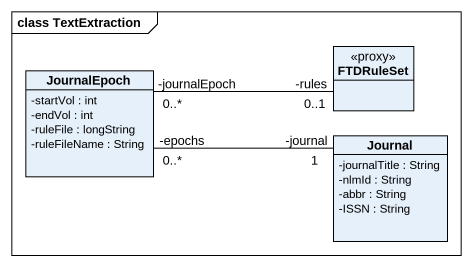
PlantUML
@startuml
mainframe class TextExtraction
hide circle
hide empty members
skinparam classAttributeIconSize 0
class FTDRuleSet <<proxy>>
class JournalEpoch {
  -startVol : int
  -endVol : int
  -ruleFile : longString
  -ruleFileName : String
}
class Journal {
  -journalTitle : String
  -nlmId : String
  -abbr : String
  -ISSN : String
}
FTDRuleSet "-rules\n0..1" -left- "-journalEpoch\n0..*" JournalEpoch
JournalEpoch "-epochs\n0..*" -right- "-journal\n1" Journal
@enduml
